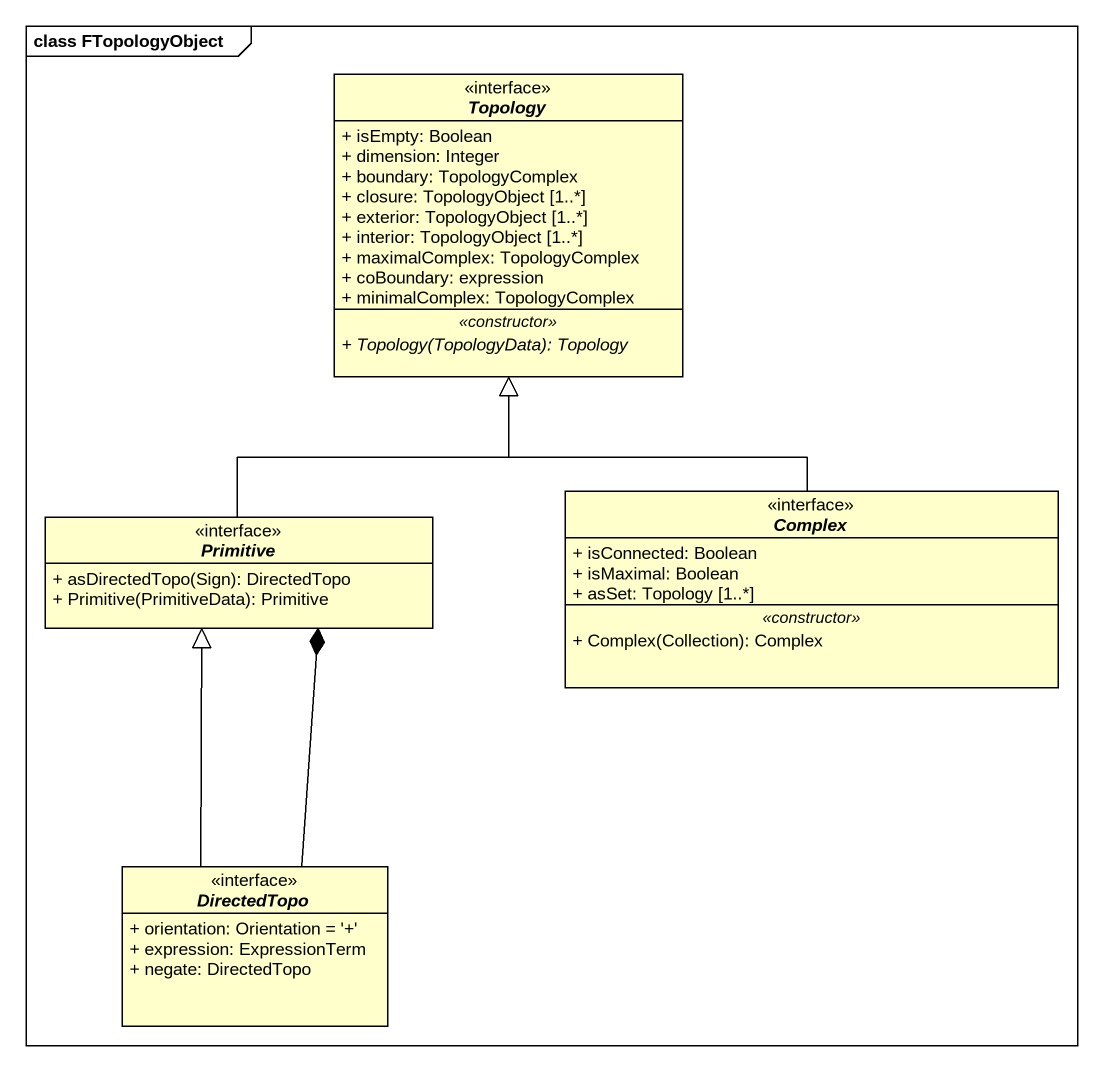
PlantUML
@startuml
mainframe class FTopologyObject
hide circle
hide empty members
skinparam classAttributeIconSize 0
interface Topology {
  + isEmpty: Boolean
  + dimension: Integer
  + boundary: TopologyComplex
  + closure: TopologyObject [1..*]
  + exterior: TopologyObject [1..*]
  + interior: TopologyObject [1..*]
  + maximalComplex: TopologyComplex
  + coBoundary: expression
  + minimalComplex: TopologyComplex
  .. <<constructor>> ..
  {abstract} + Topology(TopologyData): Topology
}
interface Primitive {
  + asDirectedTopo(Sign): DirectedTopo
  + Primitive(PrimitiveData): Primitive
}
interface Complex {
  + isConnected: Boolean
  + isMaximal: Boolean
  + asSet: Topology [1..*]
  .. <<constructor>> ..
  + Complex(Collection): Complex
}
interface DirectedTopo {
  + orientation: Orientation = '+'
  + expression: ExpressionTerm
  + negate: DirectedTopo
}
Primitive -up-|> Topology
Primitive *-- DirectedTopo
Complex -up-|> Topology
DirectedTopo -up-|> Primitive
@enduml
